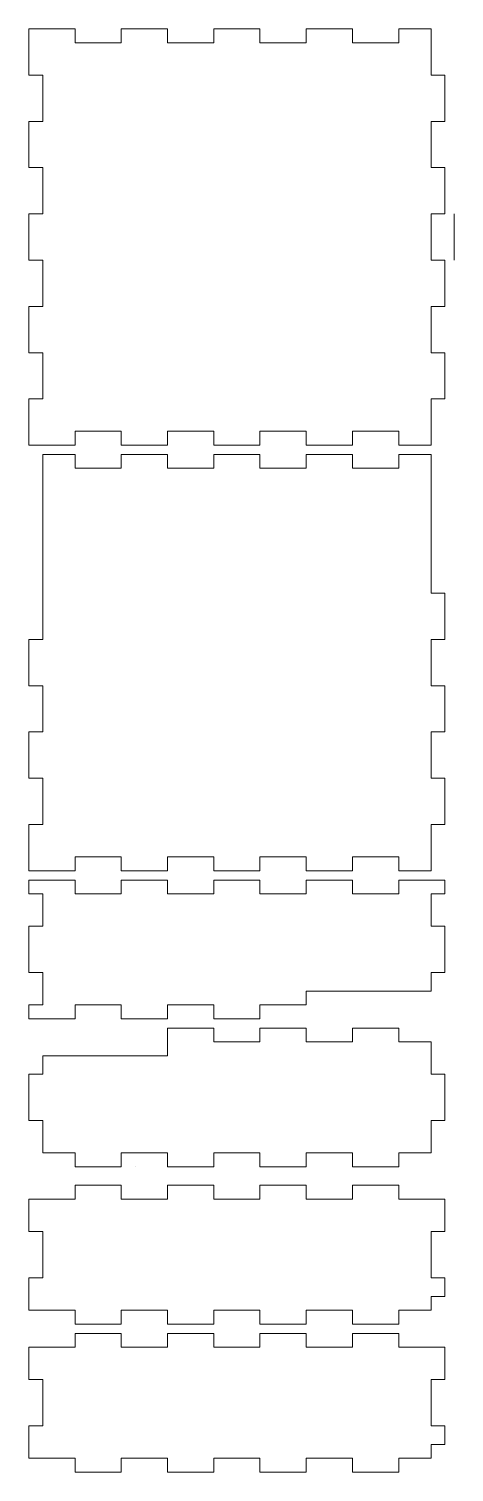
# Model space of a CAD drawing. Header units: millimetres. Extents: x 0 to 92, y 0 to 312.
import ezdxf

# ---------------------------------------------------------------- set-up
doc = ezdxf.new("R2010")
doc.units = ezdxf.units.MM
doc.layers.get('0').update_dxf_attribs({"lineweight": 13, "true_color": 0x000000})

msp = doc.modelspace()

# ---------------------------------------------------------------- linework, layer by layer
for p, q in [((10, 312), (0, 312)), ((0, 312), (0, 302)), ((0, 312), (10, 312)), ((10, 312), (10, 309)), ((30, 312), (20, 312)), ((20, 309), (20, 312)), ((30, 312), (30, 309)), ((50, 312), (40, 312)), ((40, 309), (40, 312)), ((50, 312), (50, 309)), ((70, 312), (60, 312)), ((60, 309), (60, 312)), ((70, 312), (70, 309)), ((87, 312), (80, 312)), ((80, 309), (80, 312)), ((87, 302), (87, 312)), ((10, 309), (20, 309)), ((30, 309), (40, 309)), ((50, 309), (60, 309)), ((70, 309), (80, 309)), ((0, 302), (3, 302)), ((3, 302), (3, 299)), ((87, 302), (90, 302)), ((90, 302), (90, 299)), ((3, 299), (3, 292)), ((90, 292), (90, 299)), ((3, 292), (0, 292)), ((0, 292), (0, 289)), ((90, 292), (87, 292)), ((87, 292), (87, 289)), ((0, 289), (0, 282)), ((87, 282), (87, 289)), ((0, 282), (3, 282)), ((3, 282), (3.04, 277)), ((87, 282), (90, 282)), ((90, 282), (90, 279)), ((90, 272), (90, 279)), ((3.04, 277), (3, 272)), ((3, 272), (0, 272)), ((0, 272), (0, 269)), ((90, 272), (87, 272)), ((87, 272), (87, 269)), ((92, 272), (92, 269)), ((0, 269), (0, 262)), ((87, 262), (87, 269)), ((92, 269), (92, 262)), ((0, 262), (3, 262)), ((3, 262), (3, 259)), ((3, 259), (3, 252)), ((87, 262), (90, 262)), ((90, 262), (90, 259)), ((90, 252), (90, 259)), ((3, 252), (0, 252)), ((0, 252), (0, 249)), ((90, 252), (87, 252)), ((87, 252), (87, 249)), ((0, 249), (0, 242)), ((87, 242), (87, 249)), ((0, 242), (3, 242)), ((3, 242), (3, 239)), ((87, 242), (90, 242)), ((90, 242), (90, 239)), ((3, 239), (3, 232)), ((90, 232), (90, 239)), ((3, 232), (0, 232)), ((0, 232), (0, 222)), ((90, 232), (87, 232)), ((87, 232), (87, 222)), ((10, 222), (10, 225)), ((10, 225), (20, 225)), ((20, 225), (20, 222)), ((30, 222), (30, 225)), ((30, 225), (40, 225)), ((40, 225), (40, 222)), ((50, 222), (50, 225)), ((50, 225), (60, 225)), ((60, 225), (60, 222)), ((70, 222), (70, 225)), ((70, 225), (80, 225)), ((80, 225), (80, 222)), ((0, 222), (10, 222)), ((0, 222), (10, 222)), ((20, 222), (30, 222)), ((40, 222), (50, 222)), ((60, 222), (70, 222)), ((80, 222), (87, 222)), ((3, 220), (10, 220)), ((3, 210), (3, 220)), ((10, 220), (10, 217)), ((30, 220), (20, 220)), ((20, 217), (20, 220)), ((30, 220), (30, 217)), ((50, 220), (40, 220)), ((40, 217), (40, 220)), ((50, 220), (50, 217)), ((70, 220), (60, 220)), ((60, 217), (60, 220)), ((70, 220), (70, 217)), ((87, 220), (80, 220)), ((80, 217), (80, 220)), ((87, 210), (87, 220)), ((10, 217), (20, 217)), ((30, 217), (40, 217)), ((50, 217), (60, 217)), ((70, 217), (80, 217)), ((3, 210), (3, 207)), ((87, 210), (87, 200)), ((3, 207), (3, 200)), ((3, 190), (3, 200)), ((87, 200), (87, 197)), ((87, 190), (87, 197)), ((3, 190), (3.04, 185)), ((87, 190), (90, 190)), ((90, 190), (90, 187)), ((3.04, 185), (3, 180)), ((90, 180), (90, 187)), ((3, 180), (0, 180)), ((0, 180), (0, 177)), ((90, 180), (87, 180)), ((87, 180), (87, 177)), ((0, 177), (0, 170)), ((87, 170), (87, 177)), ((0, 170), (3, 170)), ((3, 170), (3, 167)), ((87, 170), (90, 170)), ((90, 170), (90, 167)), ((3, 167), (3, 160)), ((90, 160), (90, 167)), ((3, 160), (0, 160)), ((0, 160), (0, 157)), ((90, 160), (87, 160)), ((87, 160), (87, 157)), ((0, 157), (0, 150)), ((87, 150), (87, 157)), ((0, 150), (3, 150)), ((3, 150), (3, 147)), ((87, 150), (90, 150)), ((90, 150), (90, 147)), ((3, 147), (3, 140)), ((90, 140), (90, 147)), ((3, 140), (0, 140)), ((0, 140), (0, 130)), ((90, 140), (87, 140)), ((87, 140), (87, 130)), ((10, 130), (10, 133)), ((10, 133), (20, 133)), ((20, 133), (20, 130)), ((30, 130), (30, 133)), ((30, 133), (40, 133)), ((40, 133), (40, 130)), ((50, 130), (50, 133)), ((50, 133), (60, 133)), ((60, 133), (60, 130)), ((70, 130), (70, 133)), ((70, 133), (80, 133)), ((80, 133), (80, 130)), ((0, 130), (10, 130)), ((0, 130), (10, 130)), ((10, 128), (0, 128)), ((0, 128), (0, 125)), ((10, 125), (10, 128)), ((20, 130), (30, 130)), ((27, 128), (20, 128)), ((20, 128), (20, 125)), ((30, 128), (27, 128)), ((30, 125), (30, 128)), ((40, 130), (50, 130)), ((47, 128), (40, 128)), ((40, 128), (40, 125)), ((50, 128), (47, 128)), ((50, 125), (50, 128)), ((60, 130), (70, 130)), ((67, 128), (60, 128)), ((60, 128), (60, 125)), ((70, 128), (67, 128)), ((70, 125), (70, 128)), ((80, 130), (87, 130)), ((90, 128), (80, 128)), ((80, 128), (80, 125)), ((90, 125), (90, 128)), ((0, 125), (3, 125)), ((3, 125), (3, 118)), ((17, 125), (10, 125)), ((20, 125), (17, 125)), ((37, 125), (30, 125)), ((40, 125), (37, 125)), ((57, 125), (50, 125)), ((60, 125), (57, 125)), ((77, 125), (70, 125)), ((80, 125), (77, 125)), ((87, 125), (90, 125)), ((87, 125), (87, 118)), ((0, 118), (0, 108)), ((3, 118), (0, 118)), ((87, 118), (90, 118)), ((90, 108), (90, 118)), ((90, 118), (90, 108)), ((0, 108), (3, 108)), ((3, 108), (3, 101)), ((90, 108), (87, 108)), ((87, 108), (87, 104)), ((87, 104), (60, 104)), ((60, 104), (60, 101)), ((0, 98), (0, 101)), ((3, 101), (0, 101)), ((17, 101), (10, 101)), ((10, 101), (10, 98)), ((20, 101), (17, 101)), ((20, 98), (20, 101)), ((37, 101), (30, 101)), ((30, 101), (30, 98)), ((40, 101), (37, 101)), ((40, 98), (40, 101)), ((57, 101), (50, 101)), ((50, 101), (50, 98)), ((60, 101), (57, 101)), ((10, 98), (0, 98)), ((20, 98), (27, 98)), ((30, 98), (27, 98)), ((40, 98), (47, 98)), ((50, 98), (47, 98)), ((30, 96), (33, 96)), ((30, 90), (30, 96)), ((40, 96), (33, 96)), ((33, 96), (40, 96)), ((40, 96), (40, 93)), ((50, 93), (50, 96)), ((50, 96), (53, 96)), ((60, 96), (53, 96)), ((53, 96), (60, 96)), ((60, 96), (60, 93)), ((70, 93), (70, 96)), ((70, 96), (73, 96)), ((80, 96), (73, 96)), ((73, 96), (80, 96)), ((80, 96), (80, 93)), ((40, 93), (43, 93)), ((43, 93), (50, 93)), ((60, 93), (63, 93)), ((63, 93), (70, 93)), ((80, 93), (83, 93)), ((83, 93), (87, 93)), ((87, 93), (87, 86)), ((3, 90), (3, 86)), ((3, 90), (30, 90)), ((0, 86), (0, 76)), ((3, 86), (0, 86)), ((87, 86), (90, 86)), ((90, 76), (90, 86)), ((90, 86), (90, 76)), ((0, 76), (3, 76)), ((3, 76), (3, 69)), ((90, 76), (87, 76)), ((87, 76), (87, 69)), ((3, 69), (10, 69)), ((10, 69), (10, 66)), ((20, 66), (20, 69)), ((20, 69), (23, 69)), ((23, 69), (30, 69)), ((30, 69), (30, 66)), ((40, 66), (40, 69)), ((40, 69), (43, 69)), ((50, 69), (43, 69)), ((50, 69), (50, 66)), ((60, 66), (60, 69)), ((60, 69), (63, 69)), ((70, 69), (63, 69)), ((70, 69), (70, 66)), ((80, 66), (80, 69)), ((80, 69), (83, 69)), ((87, 69), (83, 69)), ((10, 66), (13, 66)), ((13, 66), (20, 66)), ((13, 66), (20, 66)), ((23, 66), (23, 66)), ((30, 66), (33, 66)), ((33, 66), (40, 66)), ((40, 66), (33, 66)), ((50, 66), (53, 66)), ((53, 66), (60, 66)), ((60, 66), (53, 66)), ((70, 66), (73, 66)), ((73, 66), (80, 66)), ((80, 66), (73, 66)), ((73, 66), (73, 66)), ((20, 62), (10, 62)), ((10, 59), (10, 62)), ((20, 62), (20, 59)), ((40, 62), (30, 62)), ((30, 59), (30, 62)), ((40, 62), (40, 59)), ((60, 62), (50, 62)), ((50, 59), (50, 62)), ((60, 62), (60, 59)), ((70, 59), (70, 62)), ((70, 62), (80, 62)), ((80, 62), (80, 59)), ((0, 59), (0, 52)), ((0, 59), (10, 59)), ((20, 59), (30, 59)), ((40, 59), (50, 59)), ((60, 59), (70, 59)), ((80, 59), (90, 59)), ((90, 52), (90, 59)), ((3, 52), (0, 52)), ((3, 42), (3, 52)), ((87, 42), (87, 52)), ((87, 52), (90, 52)), ((0, 42), (0, 35)), ((0, 35), (0, 42)), ((0, 42), (3, 42)), ((90, 42), (87, 42)), ((90, 38), (90, 42)), ((90, 38), (87, 38)), ((87, 38), (87, 35)), ((3, 35), (0, 35)), ((10, 35), (3, 35)), ((10, 32), (10, 35)), ((20, 32), (20, 35)), ((20, 35), (30, 35)), ((30, 35), (30, 32)), ((40, 32), (40, 35)), ((40, 35), (50, 35)), ((50, 35), (50, 32)), ((60, 32), (60, 35)), ((60, 35), (70, 35)), ((70, 35), (70, 32)), ((80, 32), (80, 35)), ((80, 35), (87, 35)), ((10, 32), (20, 32)), ((30, 32), (40, 32)), ((50, 32), (60, 32)), ((70, 32), (80, 32)), ((20, 30), (10, 30)), ((10, 27), (10, 30)), ((20, 30), (20, 27)), ((40, 30), (30, 30)), ((30, 27), (30, 30)), ((40, 30), (40, 27)), ((60, 30), (50, 30)), ((50, 27), (50, 30)), ((60, 30), (60, 27)), ((70, 27), (70, 30)), ((70, 30), (80, 30)), ((80, 30), (80, 27)), ((0, 27), (0, 20)), ((0, 27), (10, 27)), ((20, 27), (30, 27)), ((40, 27), (50, 27)), ((60, 27), (70, 27)), ((80, 27), (90, 27)), ((90, 20), (90, 27)), ((3, 20), (0, 20)), ((3, 10), (3, 20)), ((87, 10), (87, 20)), ((87, 20), (90, 20)), ((0, 10), (0, 3)), ((0, 3), (0, 10)), ((0, 10), (3, 10)), ((90, 10), (87, 10)), ((90, 6), (90, 10)), ((90, 6), (87, 6)), ((87, 6), (87, 3)), ((3, 3), (0, 3)), ((10, 3), (3, 3)), ((10, 0), (10, 3)), ((10, 0), (20, 0)), ((20, 0), (20, 3)), ((20, 3), (30, 3)), ((30, 3), (30, 0)), ((30, 0), (40, 0)), ((40, 0), (40, 3)), ((40, 3), (50, 3)), ((50, 3), (50, 0)), ((50, 0), (60, 0)), ((60, 0), (60, 3)), ((60, 3), (70, 3)), ((70, 3), (70, 0)), ((70, 0), (80, 0)), ((80, 0), (80, 3)), ((80, 3), (87, 3))]:
    msp.add_line(p, q)

doc.saveas('drawing.dxf')
